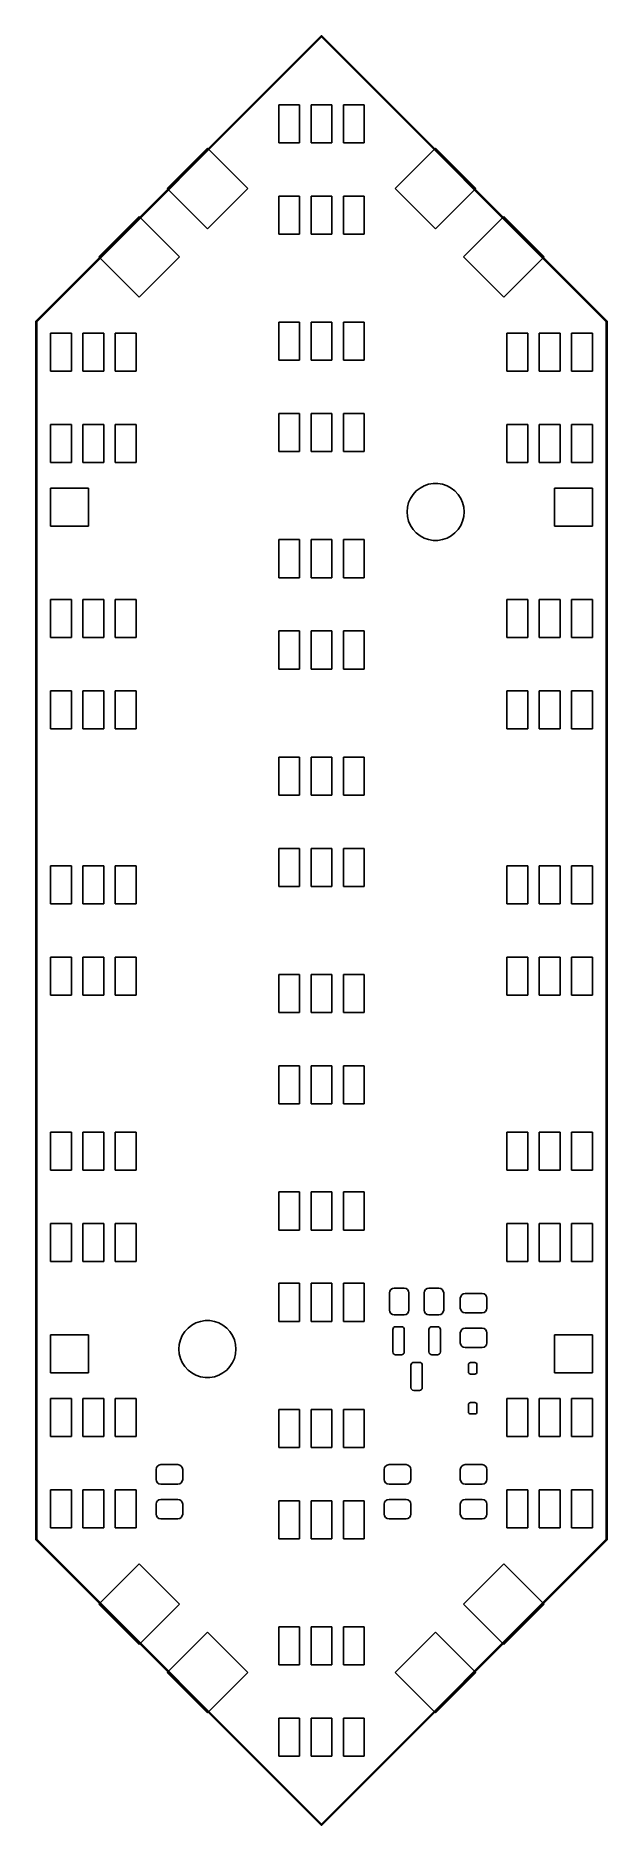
# Model space of a CAD drawing. Extents: x 25 to 55, y -134 to -40.
import ezdxf

# ---------------------------------------------------------------- set-up
doc = ezdxf.new("R2010")
doc.units = 0
doc.layers.add('BLACK', color=7, linetype='CONTINUOUS')

msp = doc.modelspace()

# ---------------------------------------------------------------- linework, layer by layer
at = {"layer": 'BLACK', "linetype": 'CONTINUOUS'}
for p, q in [((24.9823, -54.9823), (39.9823, -39.9823)), ((40, -40.0354), (25.025, -55.0104)), ((39.9823, -39.9823), (40, -39.975)), ((39.9823, -39.9823), (39.9823, -39.9823)), ((39.9823, -39.9823), (39.9823, -39.9823)), ((40, -39.975), (40.0177, -39.9823)), ((54.975, -55.0104), (40, -40.0354)), ((40.0177, -39.9823), (55.0177, -54.9823)), ((37.75, -45.6), (37.75, -43.6)), ((37.75, -43.6), (38.85, -43.6)), ((38.85, -43.6), (38.85, -45.6)), ((39.45, -45.6), (39.45, -43.6)), ((39.45, -43.6), (40.55, -43.6)), ((40.55, -43.6), (40.55, -45.6)), ((41.15, -45.6), (41.15, -43.6)), ((41.15, -43.6), (42.25, -43.6)), ((42.25, -43.6), (42.25, -45.6)), ((31.8787, -48), (34, -45.8787)), ((34, -45.8787), (36.1213, -48)), ((38.85, -45.6), (37.75, -45.6)), ((40.55, -45.6), (39.45, -45.6)), ((42.25, -45.6), (41.15, -45.6)), ((43.8787, -48), (46, -45.8787)), ((46, -45.8787), (48.1213, -48)), ((34, -50.1213), (31.8787, -48)), ((36.1213, -48), (34, -50.1213)), ((37.75, -50.4), (37.75, -48.4)), ((37.75, -48.4), (38.85, -48.4)), ((38.85, -48.4), (38.85, -50.4)), ((39.45, -50.4), (39.45, -48.4)), ((39.45, -48.4), (40.55, -48.4)), ((40.55, -48.4), (40.55, -50.4)), ((41.15, -50.4), (41.15, -48.4)), ((41.15, -48.4), (42.25, -48.4)), ((42.25, -48.4), (42.25, -50.4)), ((46, -50.1213), (43.8787, -48)), ((48.1213, -48), (46, -50.1213)), ((28.2866, -51.5921), (30.4079, -49.4708)), ((30.4079, -49.4708), (32.5292, -51.5921)), ((47.4708, -51.5921), (49.5921, -49.4708)), ((49.5921, -49.4708), (51.7134, -51.5921)), ((38.85, -50.4), (37.75, -50.4)), ((40.55, -50.4), (39.45, -50.4)), ((42.25, -50.4), (41.15, -50.4)), ((30.4079, -53.7134), (28.2866, -51.5921)), ((32.5292, -51.5921), (30.4079, -53.7134)), ((49.5921, -53.7134), (47.4708, -51.5921)), ((51.7134, -51.5921), (49.5921, -53.7134)), ((24.975, -55), (24.9823, -54.9823)), ((24.975, -119), (24.975, -55)), ((24.9823, -54.9823), (24.9823, -54.9823)), ((25.025, -55.0104), (25.025, -118.99)), ((37.75, -57.0286), (37.75, -55.0286)), ((37.75, -55.0286), (38.85, -55.0286)), ((38.85, -55.0286), (38.85, -57.0286)), ((39.45, -57.0286), (39.45, -55.0286)), ((39.45, -55.0286), (40.55, -55.0286)), ((40.55, -55.0286), (40.55, -57.0286)), ((41.15, -57.0286), (41.15, -55.0286)), ((41.15, -55.0286), (42.25, -55.0286)), ((42.25, -55.0286), (42.25, -57.0286)), ((54.975, -118.99), (54.975, -55.0104)), ((55.0177, -54.9823), (55.0177, -54.9823)), ((55.0177, -54.9823), (55.025, -55)), ((55.025, -55), (55.025, -119)), ((25.75, -57.6), (25.75, -55.6)), ((25.75, -55.6), (26.85, -55.6)), ((26.85, -55.6), (26.85, -57.6)), ((27.45, -57.6), (27.45, -55.6)), ((27.45, -55.6), (28.55, -55.6)), ((28.55, -55.6), (28.55, -57.6)), ((29.15, -57.6), (29.15, -55.6)), ((29.15, -55.6), (30.25, -55.6)), ((30.25, -55.6), (30.25, -57.6)), ((49.75, -57.6), (49.75, -55.6)), ((49.75, -55.6), (50.85, -55.6)), ((50.85, -55.6), (50.85, -57.6)), ((51.45, -57.6), (51.45, -55.6)), ((51.45, -55.6), (52.55, -55.6)), ((52.55, -55.6), (52.55, -57.6)), ((53.15, -57.6), (53.15, -55.6)), ((53.15, -55.6), (54.25, -55.6)), ((54.25, -55.6), (54.25, -57.6)), ((38.85, -57.0286), (37.75, -57.0286)), ((40.55, -57.0286), (39.45, -57.0286)), ((42.25, -57.0286), (41.15, -57.0286)), ((26.85, -57.6), (25.75, -57.6)), ((28.55, -57.6), (27.45, -57.6)), ((30.25, -57.6), (29.15, -57.6)), ((50.85, -57.6), (49.75, -57.6)), ((52.55, -57.6), (51.45, -57.6)), ((54.25, -57.6), (53.15, -57.6)), ((37.75, -61.8286), (37.75, -59.8286)), ((37.75, -59.8286), (38.85, -59.8286)), ((38.85, -59.8286), (38.85, -61.8286)), ((39.45, -61.8286), (39.45, -59.8286)), ((39.45, -59.8286), (40.55, -59.8286)), ((40.55, -59.8286), (40.55, -61.8286)), ((41.15, -61.8286), (41.15, -59.8286)), ((41.15, -59.8286), (42.25, -59.8286)), ((42.25, -59.8286), (42.25, -61.8286)), ((25.75, -62.4), (25.75, -60.4)), ((25.75, -60.4), (26.85, -60.4)), ((26.85, -60.4), (26.85, -62.4)), ((27.45, -62.4), (27.45, -60.4)), ((27.45, -60.4), (28.55, -60.4)), ((28.55, -60.4), (28.55, -62.4)), ((29.15, -62.4), (29.15, -60.4)), ((29.15, -60.4), (30.25, -60.4)), ((30.25, -60.4), (30.25, -62.4)), ((49.75, -62.4), (49.75, -60.4)), ((49.75, -60.4), (50.85, -60.4)), ((50.85, -60.4), (50.85, -62.4)), ((51.45, -62.4), (51.45, -60.4)), ((51.45, -60.4), (52.55, -60.4)), ((52.55, -60.4), (52.55, -62.4)), ((53.15, -62.4), (53.15, -60.4)), ((53.15, -60.4), (54.25, -60.4)), ((54.25, -60.4), (54.25, -62.4)), ((38.85, -61.8286), (37.75, -61.8286)), ((40.55, -61.8286), (39.45, -61.8286)), ((42.25, -61.8286), (41.15, -61.8286)), ((26.85, -62.4), (25.75, -62.4)), ((28.55, -62.4), (27.45, -62.4)), ((30.25, -62.4), (29.15, -62.4)), ((50.85, -62.4), (49.75, -62.4)), ((52.55, -62.4), (51.45, -62.4)), ((54.25, -62.4), (53.15, -62.4)), ((25.75, -65.75), (25.75, -63.75)), ((25.75, -63.75), (27.75, -63.75)), ((27.75, -63.75), (27.75, -65.75)), ((44.8163, -64.0787), (44.9841, -63.8964)), ((44.9841, -63.8964), (45.1796, -63.7442)), ((45.1796, -63.7442), (45.3975, -63.6263)), ((45.3975, -63.6263), (45.6318, -63.5459)), ((45.6318, -63.5459), (45.8761, -63.5051)), ((45.8761, -63.5051), (46.1239, -63.5051)), ((46.1239, -63.5051), (46.3682, -63.5459)), ((46.3682, -63.5459), (46.6025, -63.6263)), ((46.6025, -63.6263), (46.8204, -63.7442)), ((46.8204, -63.7442), (47.0159, -63.8964)), ((47.0159, -63.8964), (47.1837, -64.0787)), ((52.25, -65.75), (52.25, -63.75)), ((52.25, -63.75), (54.25, -63.75)), ((54.25, -63.75), (54.25, -65.75)), ((44.5, -65), (44.5205, -64.7531)), ((44.5205, -64.7531), (44.5813, -64.513)), ((44.5813, -64.513), (44.6808, -64.2861)), ((44.6808, -64.2861), (44.8163, -64.0787)), ((47.1837, -64.0787), (47.3192, -64.2861)), ((47.3192, -64.2861), (47.4187, -64.513)), ((47.4187, -64.513), (47.4795, -64.7531)), ((47.4795, -64.7531), (47.5, -65)), ((27.75, -65.75), (25.75, -65.75)), ((44.5205, -65.2469), (44.5, -65)), ((44.5813, -65.487), (44.5205, -65.2469)), ((44.6808, -65.7139), (44.5813, -65.487)), ((44.8163, -65.9213), (44.6808, -65.7139)), ((47.3192, -65.7139), (47.1837, -65.9213)), ((47.4187, -65.487), (47.3192, -65.7139)), ((47.4795, -65.2469), (47.4187, -65.487)), ((47.5, -65), (47.4795, -65.2469)), ((54.25, -65.75), (52.25, -65.75)), ((37.75, -68.4571), (37.75, -66.4571)), ((37.75, -66.4571), (38.85, -66.4571)), ((38.85, -66.4571), (38.85, -68.4571)), ((39.45, -68.4571), (39.45, -66.4571)), ((39.45, -66.4571), (40.55, -66.4571)), ((40.55, -66.4571), (40.55, -68.4571)), ((41.15, -68.4571), (41.15, -66.4571)), ((41.15, -66.4571), (42.25, -66.4571)), ((42.25, -66.4571), (42.25, -68.4571)), ((44.9841, -66.1036), (44.8163, -65.9213)), ((45.1796, -66.2557), (44.9841, -66.1036)), ((45.3975, -66.3737), (45.1796, -66.2557)), ((45.6318, -66.4541), (45.3975, -66.3737)), ((45.8761, -66.4949), (45.6318, -66.4541)), ((46.1239, -66.4949), (45.8761, -66.4949)), ((46.3682, -66.4541), (46.1239, -66.4949)), ((46.6025, -66.3737), (46.3682, -66.4541)), ((46.8204, -66.2557), (46.6025, -66.3737)), ((47.0159, -66.1036), (46.8204, -66.2557)), ((47.1837, -65.9213), (47.0159, -66.1036)), ((38.85, -68.4571), (37.75, -68.4571)), ((40.55, -68.4571), (39.45, -68.4571)), ((42.25, -68.4571), (41.15, -68.4571)), ((25.75, -71.6), (25.75, -69.6)), ((25.75, -69.6), (26.85, -69.6)), ((26.85, -69.6), (26.85, -71.6)), ((27.45, -71.6), (27.45, -69.6)), ((27.45, -69.6), (28.55, -69.6)), ((28.55, -69.6), (28.55, -71.6)), ((29.15, -71.6), (29.15, -69.6)), ((29.15, -69.6), (30.25, -69.6)), ((30.25, -69.6), (30.25, -71.6)), ((49.75, -71.6), (49.75, -69.6)), ((49.75, -69.6), (50.85, -69.6)), ((50.85, -69.6), (50.85, -71.6)), ((51.45, -71.6), (51.45, -69.6)), ((51.45, -69.6), (52.55, -69.6)), ((52.55, -69.6), (52.55, -71.6)), ((53.15, -71.6), (53.15, -69.6)), ((53.15, -69.6), (54.25, -69.6)), ((54.25, -69.6), (54.25, -71.6)), ((37.75, -73.2571), (37.75, -71.2571)), ((37.75, -71.2571), (38.85, -71.2571)), ((38.85, -71.2571), (38.85, -73.2571)), ((39.45, -73.2571), (39.45, -71.2571)), ((39.45, -71.2571), (40.55, -71.2571)), ((40.55, -71.2571), (40.55, -73.2571)), ((41.15, -73.2571), (41.15, -71.2571)), ((41.15, -71.2571), (42.25, -71.2571)), ((42.25, -71.2571), (42.25, -73.2571)), ((26.85, -71.6), (25.75, -71.6)), ((28.55, -71.6), (27.45, -71.6)), ((30.25, -71.6), (29.15, -71.6)), ((50.85, -71.6), (49.75, -71.6)), ((52.55, -71.6), (51.45, -71.6)), ((54.25, -71.6), (53.15, -71.6)), ((38.85, -73.2571), (37.75, -73.2571)), ((40.55, -73.2571), (39.45, -73.2571)), ((42.25, -73.2571), (41.15, -73.2571)), ((25.75, -76.4), (25.75, -74.4)), ((25.75, -74.4), (26.85, -74.4)), ((26.85, -74.4), (26.85, -76.4)), ((27.45, -76.4), (27.45, -74.4)), ((27.45, -74.4), (28.55, -74.4)), ((28.55, -74.4), (28.55, -76.4)), ((29.15, -76.4), (29.15, -74.4)), ((29.15, -74.4), (30.25, -74.4)), ((30.25, -74.4), (30.25, -76.4)), ((49.75, -76.4), (49.75, -74.4)), ((49.75, -74.4), (50.85, -74.4)), ((50.85, -74.4), (50.85, -76.4)), ((51.45, -76.4), (51.45, -74.4)), ((51.45, -74.4), (52.55, -74.4)), ((52.55, -74.4), (52.55, -76.4)), ((53.15, -76.4), (53.15, -74.4)), ((53.15, -74.4), (54.25, -74.4)), ((54.25, -74.4), (54.25, -76.4)), ((26.85, -76.4), (25.75, -76.4)), ((28.55, -76.4), (27.45, -76.4)), ((30.25, -76.4), (29.15, -76.4)), ((50.85, -76.4), (49.75, -76.4)), ((52.55, -76.4), (51.45, -76.4)), ((54.25, -76.4), (53.15, -76.4)), ((37.75, -79.8857), (37.75, -77.8857)), ((37.75, -77.8857), (38.85, -77.8857)), ((38.85, -77.8857), (38.85, -79.8857)), ((39.45, -79.8857), (39.45, -77.8857)), ((39.45, -77.8857), (40.55, -77.8857)), ((40.55, -77.8857), (40.55, -79.8857)), ((41.15, -79.8857), (41.15, -77.8857)), ((41.15, -77.8857), (42.25, -77.8857)), ((42.25, -77.8857), (42.25, -79.8857)), ((38.85, -79.8857), (37.75, -79.8857)), ((40.55, -79.8857), (39.45, -79.8857)), ((42.25, -79.8857), (41.15, -79.8857)), ((37.75, -84.6857), (37.75, -82.6857)), ((37.75, -82.6857), (38.85, -82.6857)), ((38.85, -82.6857), (38.85, -84.6857)), ((39.45, -84.6857), (39.45, -82.6857)), ((39.45, -82.6857), (40.55, -82.6857)), ((40.55, -82.6857), (40.55, -84.6857)), ((41.15, -84.6857), (41.15, -82.6857)), ((41.15, -82.6857), (42.25, -82.6857)), ((42.25, -82.6857), (42.25, -84.6857)), ((25.75, -85.6), (25.75, -83.6)), ((25.75, -83.6), (26.85, -83.6)), ((26.85, -83.6), (26.85, -85.6)), ((27.45, -85.6), (27.45, -83.6)), ((27.45, -83.6), (28.55, -83.6)), ((28.55, -83.6), (28.55, -85.6)), ((29.15, -85.6), (29.15, -83.6)), ((29.15, -83.6), (30.25, -83.6)), ((30.25, -83.6), (30.25, -85.6)), ((49.75, -85.6), (49.75, -83.6)), ((49.75, -83.6), (50.85, -83.6)), ((50.85, -83.6), (50.85, -85.6)), ((51.45, -85.6), (51.45, -83.6)), ((51.45, -83.6), (52.55, -83.6)), ((52.55, -83.6), (52.55, -85.6)), ((53.15, -85.6), (53.15, -83.6)), ((53.15, -83.6), (54.25, -83.6)), ((54.25, -83.6), (54.25, -85.6)), ((38.85, -84.6857), (37.75, -84.6857)), ((40.55, -84.6857), (39.45, -84.6857)), ((42.25, -84.6857), (41.15, -84.6857)), ((26.85, -85.6), (25.75, -85.6)), ((28.55, -85.6), (27.45, -85.6)), ((30.25, -85.6), (29.15, -85.6)), ((50.85, -85.6), (49.75, -85.6)), ((52.55, -85.6), (51.45, -85.6)), ((54.25, -85.6), (53.15, -85.6)), ((25.75, -90.4), (25.75, -88.4)), ((25.75, -88.4), (26.85, -88.4)), ((26.85, -88.4), (26.85, -90.4)), ((27.45, -90.4), (27.45, -88.4)), ((27.45, -88.4), (28.55, -88.4)), ((28.55, -88.4), (28.55, -90.4)), ((29.15, -90.4), (29.15, -88.4)), ((29.15, -88.4), (30.25, -88.4)), ((30.25, -88.4), (30.25, -90.4)), ((49.75, -90.4), (49.75, -88.4)), ((49.75, -88.4), (50.85, -88.4)), ((50.85, -88.4), (50.85, -90.4)), ((51.45, -90.4), (51.45, -88.4)), ((51.45, -88.4), (52.55, -88.4)), ((52.55, -88.4), (52.55, -90.4)), ((53.15, -90.4), (53.15, -88.4)), ((53.15, -88.4), (54.25, -88.4)), ((54.25, -88.4), (54.25, -90.4)), ((37.75, -91.3143), (37.75, -89.3143)), ((37.75, -89.3143), (38.85, -89.3143)), ((38.85, -89.3143), (38.85, -91.3143)), ((39.45, -91.3143), (39.45, -89.3143)), ((39.45, -89.3143), (40.55, -89.3143)), ((40.55, -89.3143), (40.55, -91.3143)), ((41.15, -91.3143), (41.15, -89.3143)), ((41.15, -89.3143), (42.25, -89.3143)), ((42.25, -89.3143), (42.25, -91.3143)), ((26.85, -90.4), (25.75, -90.4)), ((28.55, -90.4), (27.45, -90.4)), ((30.25, -90.4), (29.15, -90.4)), ((50.85, -90.4), (49.75, -90.4)), ((52.55, -90.4), (51.45, -90.4)), ((54.25, -90.4), (53.15, -90.4)), ((38.85, -91.3143), (37.75, -91.3143)), ((40.55, -91.3143), (39.45, -91.3143)), ((42.25, -91.3143), (41.15, -91.3143)), ((37.75, -96.1143), (37.75, -94.1143)), ((37.75, -94.1143), (38.85, -94.1143)), ((38.85, -94.1143), (38.85, -96.1143)), ((39.45, -96.1143), (39.45, -94.1143)), ((39.45, -94.1143), (40.55, -94.1143)), ((40.55, -94.1143), (40.55, -96.1143)), ((41.15, -96.1143), (41.15, -94.1143)), ((41.15, -94.1143), (42.25, -94.1143)), ((42.25, -94.1143), (42.25, -96.1143)), ((38.85, -96.1143), (37.75, -96.1143)), ((40.55, -96.1143), (39.45, -96.1143)), ((42.25, -96.1143), (41.15, -96.1143)), ((25.75, -99.6), (25.75, -97.6)), ((25.75, -97.6), (26.85, -97.6)), ((26.85, -97.6), (26.85, -99.6)), ((27.45, -99.6), (27.45, -97.6)), ((27.45, -97.6), (28.55, -97.6)), ((28.55, -97.6), (28.55, -99.6)), ((29.15, -99.6), (29.15, -97.6)), ((29.15, -97.6), (30.25, -97.6)), ((30.25, -97.6), (30.25, -99.6)), ((49.75, -99.6), (49.75, -97.6)), ((49.75, -97.6), (50.85, -97.6)), ((50.85, -97.6), (50.85, -99.6)), ((51.45, -99.6), (51.45, -97.6)), ((51.45, -97.6), (52.55, -97.6)), ((52.55, -97.6), (52.55, -99.6)), ((53.15, -99.6), (53.15, -97.6)), ((53.15, -97.6), (54.25, -97.6)), ((54.25, -97.6), (54.25, -99.6)), ((26.85, -99.6), (25.75, -99.6)), ((28.55, -99.6), (27.45, -99.6)), ((30.25, -99.6), (29.15, -99.6)), ((50.85, -99.6), (49.75, -99.6)), ((52.55, -99.6), (51.45, -99.6)), ((54.25, -99.6), (53.15, -99.6)), ((37.75, -102.743), (37.75, -100.743)), ((37.75, -100.743), (38.85, -100.743)), ((38.85, -100.743), (38.85, -102.743)), ((39.45, -102.743), (39.45, -100.743)), ((39.45, -100.743), (40.55, -100.743)), ((40.55, -100.743), (40.55, -102.743)), ((41.15, -102.743), (41.15, -100.743)), ((41.15, -100.743), (42.25, -100.743)), ((42.25, -100.743), (42.25, -102.743)), ((25.75, -104.4), (25.75, -102.4)), ((25.75, -102.4), (26.85, -102.4)), ((26.85, -102.4), (26.85, -104.4)), ((27.45, -104.4), (27.45, -102.4)), ((27.45, -102.4), (28.55, -102.4)), ((28.55, -102.4), (28.55, -104.4)), ((29.15, -104.4), (29.15, -102.4)), ((29.15, -102.4), (30.25, -102.4)), ((30.25, -102.4), (30.25, -104.4)), ((49.75, -104.4), (49.75, -102.4)), ((49.75, -102.4), (50.85, -102.4)), ((50.85, -102.4), (50.85, -104.4)), ((51.45, -104.4), (51.45, -102.4)), ((51.45, -102.4), (52.55, -102.4)), ((52.55, -102.4), (52.55, -104.4)), ((53.15, -104.4), (53.15, -102.4)), ((53.15, -102.4), (54.25, -102.4)), ((54.25, -102.4), (54.25, -104.4)), ((38.85, -102.743), (37.75, -102.743)), ((40.55, -102.743), (39.45, -102.743)), ((42.25, -102.743), (41.15, -102.743)), ((26.85, -104.4), (25.75, -104.4)), ((28.55, -104.4), (27.45, -104.4)), ((30.25, -104.4), (29.15, -104.4)), ((50.85, -104.4), (49.75, -104.4)), ((52.55, -104.4), (51.45, -104.4)), ((54.25, -104.4), (53.15, -104.4)), ((37.75, -107.543), (37.75, -105.543)), ((37.75, -105.543), (38.85, -105.543)), ((38.85, -105.543), (38.85, -107.543)), ((39.45, -107.543), (39.45, -105.543)), ((39.45, -105.543), (40.55, -105.543)), ((40.55, -105.543), (40.55, -107.543)), ((41.15, -107.543), (41.15, -105.543)), ((41.15, -105.543), (42.25, -105.543)), ((42.25, -105.543), (42.25, -107.543)), ((43.575, -106.05), (43.594, -105.954)), ((43.575, -106.95), (43.575, -106.05)), ((43.594, -105.954), (43.6482, -105.873)), ((43.6482, -105.873), (43.7293, -105.819)), ((43.7293, -105.819), (43.825, -105.8)), ((43.825, -105.8), (44.35, -105.8)), ((44.35, -105.8), (44.4457, -105.819)), ((44.4457, -105.819), (44.5268, -105.873)), ((44.5268, -105.873), (44.581, -105.954)), ((44.581, -105.954), (44.6, -106.05)), ((44.6, -106.05), (44.6, -106.95)), ((45.4, -106.05), (45.419, -105.954)), ((45.4, -106.95), (45.4, -106.05)), ((45.419, -105.954), (45.4732, -105.873)), ((45.4732, -105.873), (45.5543, -105.819)), ((45.5543, -105.819), (45.65, -105.8)), ((45.65, -105.8), (46.175, -105.8)), ((46.175, -105.8), (46.2707, -105.819)), ((46.2707, -105.819), (46.3518, -105.873)), ((46.3518, -105.873), (46.406, -105.954)), ((46.406, -105.954), (46.425, -106.05)), ((46.425, -106.05), (46.425, -106.95)), ((47.3, -106.325), (47.319, -106.229)), ((47.319, -106.229), (47.3732, -106.148)), ((47.3732, -106.148), (47.4543, -106.094)), ((47.4543, -106.094), (47.55, -106.075)), ((47.55, -106.075), (48.45, -106.075)), ((48.45, -106.075), (48.5457, -106.094)), ((48.5457, -106.094), (48.6268, -106.148)), ((48.6268, -106.148), (48.681, -106.229)), ((48.681, -106.229), (48.7, -106.325)), ((43.594, -107.046), (43.575, -106.95)), ((43.6482, -107.127), (43.594, -107.046)), ((43.7293, -107.181), (43.6482, -107.127)), ((43.825, -107.2), (43.7293, -107.181)), ((44.35, -107.2), (43.825, -107.2)), ((44.4457, -107.181), (44.35, -107.2)), ((44.5268, -107.127), (44.4457, -107.181)), ((44.581, -107.046), (44.5268, -107.127)), ((44.6, -106.95), (44.581, -107.046)), ((45.419, -107.046), (45.4, -106.95)), ((45.4732, -107.127), (45.419, -107.046)), ((45.5543, -107.181), (45.4732, -107.127)), ((45.65, -107.2), (45.5543, -107.181)), ((46.175, -107.2), (45.65, -107.2)), ((46.2707, -107.181), (46.175, -107.2)), ((46.3518, -107.127), (46.2707, -107.181)), ((46.406, -107.046), (46.3518, -107.127)), ((46.425, -106.95), (46.406, -107.046)), ((47.3, -106.85), (47.3, -106.325)), ((47.319, -106.946), (47.3, -106.85)), ((47.3732, -107.027), (47.319, -106.946)), ((47.4543, -107.081), (47.3732, -107.027)), ((47.55, -107.1), (47.4543, -107.081)), ((48.45, -107.1), (47.55, -107.1)), ((48.5457, -107.081), (48.45, -107.1)), ((48.6268, -107.027), (48.5457, -107.081)), ((48.681, -106.946), (48.6268, -107.027)), ((48.7, -106.85), (48.681, -106.946)), ((48.7, -106.325), (48.7, -106.85)), ((32.6808, -108.286), (32.8163, -108.079)), ((32.8163, -108.079), (32.9841, -107.896)), ((32.9841, -107.896), (33.1796, -107.744)), ((33.1796, -107.744), (33.3975, -107.626)), ((33.3975, -107.626), (33.6318, -107.546)), ((33.6318, -107.546), (33.8761, -107.505)), ((33.8761, -107.505), (34.1239, -107.505)), ((34.1239, -107.505), (34.3682, -107.546)), ((34.3682, -107.546), (34.6025, -107.626)), ((34.6025, -107.626), (34.8204, -107.744)), ((34.8204, -107.744), (35.0159, -107.896)), ((35.0159, -107.896), (35.1837, -108.079)), ((35.1837, -108.079), (35.3192, -108.286)), ((38.85, -107.543), (37.75, -107.543)), ((40.55, -107.543), (39.45, -107.543)), ((42.25, -107.543), (41.15, -107.543)), ((43.75, -107.975), (43.7614, -107.918)), ((43.75, -109.15), (43.75, -107.975)), ((43.7614, -107.918), (43.7939, -107.869)), ((43.7939, -107.869), (43.8426, -107.836)), ((43.8426, -107.836), (43.9, -107.825)), ((43.9, -107.825), (44.2, -107.825)), ((44.2, -107.825), (44.2574, -107.836)), ((44.2574, -107.836), (44.3061, -107.869)), ((44.3061, -107.869), (44.3386, -107.918)), ((44.3386, -107.918), (44.35, -107.975)), ((44.35, -107.975), (44.35, -109.15)), ((45.65, -107.975), (45.6614, -107.918)), ((45.65, -109.15), (45.65, -107.975)), ((45.6614, -107.918), (45.6939, -107.869)), ((45.6939, -107.869), (45.7426, -107.836)), ((45.7426, -107.836), (45.8, -107.825)), ((45.8, -107.825), (46.1, -107.825)), ((46.1, -107.825), (46.1574, -107.836)), ((46.1574, -107.836), (46.2061, -107.869)), ((46.2061, -107.869), (46.2386, -107.918)), ((46.2386, -107.918), (46.25, -107.975)), ((46.25, -107.975), (46.25, -109.15)), ((47.3, -108.15), (47.319, -108.054)), ((47.3, -108.675), (47.3, -108.15)), ((47.319, -108.054), (47.3732, -107.973)), ((47.3732, -107.973), (47.4543, -107.919)), ((47.4543, -107.919), (47.55, -107.9)), ((47.55, -107.9), (48.45, -107.9)), ((48.45, -107.9), (48.5457, -107.919)), ((48.5457, -107.919), (48.6268, -107.973)), ((48.6268, -107.973), (48.681, -108.054)), ((48.681, -108.054), (48.7, -108.15)), ((48.7, -108.15), (48.7, -108.675)), ((25.75, -110.25), (25.75, -108.25)), ((25.75, -108.25), (27.75, -108.25)), ((27.75, -108.25), (27.75, -110.25)), ((32.5, -109), (32.5205, -108.753)), ((32.5205, -109.247), (32.5, -109)), ((32.5205, -108.753), (32.5813, -108.513)), ((32.5813, -108.513), (32.6808, -108.286)), ((35.3192, -108.286), (35.4187, -108.513)), ((35.4187, -108.513), (35.4795, -108.753)), ((35.4795, -108.753), (35.5, -109)), ((35.5, -109), (35.4795, -109.247)), ((47.319, -108.771), (47.3, -108.675)), ((47.3732, -108.852), (47.319, -108.771)), ((47.4543, -108.906), (47.3732, -108.852)), ((47.55, -108.925), (47.4543, -108.906)), ((48.45, -108.925), (47.55, -108.925)), ((48.5457, -108.906), (48.45, -108.925)), ((48.6268, -108.852), (48.5457, -108.906)), ((48.681, -108.771), (48.6268, -108.852)), ((48.7, -108.675), (48.681, -108.771)), ((52.25, -110.25), (52.25, -108.25)), ((52.25, -108.25), (54.25, -108.25)), ((54.25, -108.25), (54.25, -110.25)), ((32.5813, -109.487), (32.5205, -109.247)), ((32.6808, -109.714), (32.5813, -109.487)), ((32.8163, -109.921), (32.6808, -109.714)), ((32.9841, -110.104), (32.8163, -109.921)), ((35.1837, -109.921), (35.0159, -110.104)), ((35.3192, -109.714), (35.1837, -109.921)), ((35.4187, -109.487), (35.3192, -109.714)), ((35.4795, -109.247), (35.4187, -109.487)), ((43.7614, -109.207), (43.75, -109.15)), ((43.7939, -109.256), (43.7614, -109.207)), ((43.8426, -109.289), (43.7939, -109.256)), ((43.9, -109.3), (43.8426, -109.289)), ((44.2, -109.3), (43.9, -109.3)), ((44.2574, -109.289), (44.2, -109.3)), ((44.3061, -109.256), (44.2574, -109.289)), ((44.3386, -109.207), (44.3061, -109.256)), ((44.35, -109.15), (44.3386, -109.207)), ((44.7, -109.85), (44.7114, -109.793)), ((44.7, -111.025), (44.7, -109.85)), ((44.7114, -109.793), (44.7439, -109.744)), ((44.7439, -109.744), (44.7926, -109.711)), ((44.7926, -109.711), (44.85, -109.7)), ((44.85, -109.7), (45.15, -109.7)), ((45.15, -109.7), (45.2074, -109.711)), ((45.2074, -109.711), (45.2561, -109.744)), ((45.2561, -109.744), (45.2886, -109.793)), ((45.2886, -109.793), (45.3, -109.85)), ((45.3, -109.85), (45.3, -111.025)), ((45.6614, -109.207), (45.65, -109.15)), ((45.6939, -109.256), (45.6614, -109.207)), ((45.7426, -109.289), (45.6939, -109.256)), ((45.8, -109.3), (45.7426, -109.289)), ((46.1, -109.3), (45.8, -109.3)), ((46.1574, -109.289), (46.1, -109.3)), ((46.2061, -109.256), (46.1574, -109.289)), ((46.2386, -109.207), (46.2061, -109.256)), ((46.25, -109.15), (46.2386, -109.207)), ((47.725, -109.825), (47.7336, -109.782)), ((47.725, -110.2), (47.725, -109.825)), ((47.7336, -109.782), (47.758, -109.745)), ((47.758, -109.745), (47.7944, -109.721)), ((47.7944, -109.721), (47.8375, -109.712)), ((47.8375, -109.712), (48.0625, -109.712)), ((48.0625, -109.712), (48.1056, -109.721)), ((48.1056, -109.721), (48.142, -109.745)), ((48.142, -109.745), (48.1664, -109.782)), ((48.1664, -109.782), (48.175, -109.825)), ((48.175, -109.825), (48.175, -110.2)), ((27.75, -110.25), (25.75, -110.25)), ((33.1796, -110.256), (32.9841, -110.104)), ((33.3975, -110.374), (33.1796, -110.256)), ((33.6318, -110.454), (33.3975, -110.374)), ((33.8761, -110.495), (33.6318, -110.454)), ((34.1239, -110.495), (33.8761, -110.495)), ((34.3682, -110.454), (34.1239, -110.495)), ((34.6025, -110.374), (34.3682, -110.454)), ((34.8204, -110.256), (34.6025, -110.374)), ((35.0159, -110.104), (34.8204, -110.256)), ((47.7336, -110.243), (47.725, -110.2)), ((47.758, -110.28), (47.7336, -110.243)), ((47.7944, -110.304), (47.758, -110.28)), ((47.8375, -110.312), (47.7944, -110.304)), ((48.0625, -110.312), (47.8375, -110.312)), ((48.1056, -110.304), (48.0625, -110.312)), ((48.142, -110.28), (48.1056, -110.304)), ((48.1664, -110.243), (48.142, -110.28)), ((48.175, -110.2), (48.1664, -110.243)), ((54.25, -110.25), (52.25, -110.25)), ((25.75, -113.6), (25.75, -111.6)), ((25.75, -111.6), (26.85, -111.6)), ((26.85, -111.6), (26.85, -113.6)), ((27.45, -113.6), (27.45, -111.6)), ((27.45, -111.6), (28.55, -111.6)), ((28.55, -111.6), (28.55, -113.6)), ((29.15, -113.6), (29.15, -111.6)), ((29.15, -111.6), (30.25, -111.6)), ((30.25, -111.6), (30.25, -113.6)), ((44.7114, -111.082), (44.7, -111.025)), ((44.7439, -111.131), (44.7114, -111.082)), ((44.7926, -111.164), (44.7439, -111.131)), ((44.85, -111.175), (44.7926, -111.164)), ((45.15, -111.175), (44.85, -111.175)), ((45.2074, -111.164), (45.15, -111.175)), ((45.2561, -111.131), (45.2074, -111.164)), ((45.2886, -111.082), (45.2561, -111.131)), ((45.3, -111.025), (45.2886, -111.082)), ((47.725, -111.925), (47.7336, -111.882)), ((47.7336, -111.882), (47.758, -111.845)), ((47.758, -111.845), (47.7944, -111.821)), ((47.7944, -111.821), (47.8375, -111.812)), ((47.8375, -111.812), (48.0625, -111.812)), ((48.0625, -111.812), (48.1056, -111.821)), ((48.1056, -111.821), (48.142, -111.845)), ((48.142, -111.845), (48.1664, -111.882)), ((48.1664, -111.882), (48.175, -111.925)), ((49.75, -113.6), (49.75, -111.6)), ((49.75, -111.6), (50.85, -111.6)), ((50.85, -111.6), (50.85, -113.6)), ((51.45, -113.6), (51.45, -111.6)), ((51.45, -111.6), (52.55, -111.6)), ((52.55, -111.6), (52.55, -113.6)), ((53.15, -113.6), (53.15, -111.6)), ((53.15, -111.6), (54.25, -111.6)), ((54.25, -111.6), (54.25, -113.6)), ((37.75, -114.171), (37.75, -112.171)), ((37.75, -112.171), (38.85, -112.171)), ((38.85, -112.171), (38.85, -114.171)), ((39.45, -114.171), (39.45, -112.171)), ((39.45, -112.171), (40.55, -112.171)), ((40.55, -112.171), (40.55, -114.171)), ((41.15, -114.171), (41.15, -112.171)), ((41.15, -112.171), (42.25, -112.171)), ((42.25, -112.171), (42.25, -114.171)), ((47.725, -112.3), (47.725, -111.925)), ((47.7336, -112.343), (47.725, -112.3)), ((47.758, -112.38), (47.7336, -112.343)), ((47.7944, -112.404), (47.758, -112.38)), ((47.8375, -112.412), (47.7944, -112.404)), ((48.0625, -112.412), (47.8375, -112.412)), ((48.1056, -112.404), (48.0625, -112.412)), ((48.142, -112.38), (48.1056, -112.404)), ((48.1664, -112.343), (48.142, -112.38)), ((48.175, -112.3), (48.1664, -112.343)), ((48.175, -111.925), (48.175, -112.3)), ((26.85, -113.6), (25.75, -113.6)), ((28.55, -113.6), (27.45, -113.6)), ((30.25, -113.6), (29.15, -113.6)), ((50.85, -113.6), (49.75, -113.6)), ((52.55, -113.6), (51.45, -113.6)), ((54.25, -113.6), (53.15, -113.6)), ((38.85, -114.171), (37.75, -114.171)), ((40.55, -114.171), (39.45, -114.171)), ((42.25, -114.171), (41.15, -114.171)), ((31.3, -115.325), (31.319, -115.229)), ((31.3, -115.85), (31.3, -115.325)), ((31.319, -115.229), (31.3732, -115.148)), ((31.3732, -115.148), (31.4543, -115.094)), ((31.4543, -115.094), (31.55, -115.075)), ((31.55, -115.075), (32.45, -115.075)), ((32.45, -115.075), (32.5457, -115.094)), ((32.5457, -115.094), (32.6268, -115.148)), ((32.6268, -115.148), (32.681, -115.229)), ((32.681, -115.229), (32.7, -115.325)), ((32.7, -115.325), (32.7, -115.85)), ((43.3, -115.325), (43.319, -115.229)), ((43.3, -115.85), (43.3, -115.325)), ((43.319, -115.229), (43.3732, -115.148)), ((43.3732, -115.148), (43.4543, -115.094)), ((43.4543, -115.094), (43.55, -115.075)), ((43.55, -115.075), (44.45, -115.075)), ((44.45, -115.075), (44.5457, -115.094)), ((44.5457, -115.094), (44.6268, -115.148)), ((44.6268, -115.148), (44.681, -115.229)), ((44.681, -115.229), (44.7, -115.325)), ((44.7, -115.325), (44.7, -115.85)), ((47.3, -115.325), (47.319, -115.229)), ((47.3, -115.85), (47.3, -115.325)), ((47.319, -115.229), (47.3732, -115.148)), ((47.3732, -115.148), (47.4543, -115.094)), ((47.4543, -115.094), (47.55, -115.075)), ((47.55, -115.075), (48.45, -115.075)), ((48.45, -115.075), (48.5457, -115.094)), ((48.5457, -115.094), (48.6268, -115.148)), ((48.6268, -115.148), (48.681, -115.229)), ((48.681, -115.229), (48.7, -115.325)), ((48.7, -115.325), (48.7, -115.85)), ((25.75, -118.4), (25.75, -116.4)), ((25.75, -116.4), (26.85, -116.4)), ((26.85, -116.4), (26.85, -118.4)), ((27.45, -118.4), (27.45, -116.4)), ((27.45, -116.4), (28.55, -116.4)), ((28.55, -116.4), (28.55, -118.4)), ((29.15, -118.4), (29.15, -116.4)), ((29.15, -116.4), (30.25, -116.4)), ((30.25, -116.4), (30.25, -118.4)), ((31.319, -115.946), (31.3, -115.85)), ((31.3732, -116.027), (31.319, -115.946)), ((31.4543, -116.081), (31.3732, -116.027)), ((31.55, -116.1), (31.4543, -116.081)), ((32.45, -116.1), (31.55, -116.1)), ((32.5457, -116.081), (32.45, -116.1)), ((32.6268, -116.027), (32.5457, -116.081)), ((32.681, -115.946), (32.6268, -116.027)), ((32.7, -115.85), (32.681, -115.946)), ((43.319, -115.946), (43.3, -115.85)), ((43.3732, -116.027), (43.319, -115.946)), ((43.4543, -116.081), (43.3732, -116.027)), ((43.55, -116.1), (43.4543, -116.081)), ((44.45, -116.1), (43.55, -116.1)), ((44.5457, -116.081), (44.45, -116.1)), ((44.6268, -116.027), (44.5457, -116.081)), ((44.681, -115.946), (44.6268, -116.027)), ((44.7, -115.85), (44.681, -115.946)), ((47.319, -115.946), (47.3, -115.85)), ((47.3732, -116.027), (47.319, -115.946)), ((47.4543, -116.081), (47.3732, -116.027)), ((47.55, -116.1), (47.4543, -116.081)), ((48.45, -116.1), (47.55, -116.1)), ((48.5457, -116.081), (48.45, -116.1)), ((48.6268, -116.027), (48.5457, -116.081)), ((48.681, -115.946), (48.6268, -116.027)), ((48.7, -115.85), (48.681, -115.946)), ((49.75, -118.4), (49.75, -116.4)), ((49.75, -116.4), (50.85, -116.4)), ((50.85, -116.4), (50.85, -118.4)), ((51.45, -118.4), (51.45, -116.4)), ((51.45, -116.4), (52.55, -116.4)), ((52.55, -116.4), (52.55, -118.4)), ((53.15, -118.4), (53.15, -116.4)), ((53.15, -116.4), (54.25, -116.4)), ((54.25, -116.4), (54.25, -118.4)), ((31.3, -117.15), (31.319, -117.054)), ((31.3, -117.675), (31.3, -117.15)), ((31.319, -117.054), (31.3732, -116.973)), ((31.3732, -116.973), (31.4543, -116.919)), ((31.4543, -116.919), (31.55, -116.9)), ((31.55, -116.9), (32.45, -116.9)), ((32.45, -116.9), (32.5457, -116.919)), ((32.5457, -116.919), (32.6268, -116.973)), ((32.6268, -116.973), (32.681, -117.054)), ((32.681, -117.054), (32.7, -117.15)), ((32.7, -117.15), (32.7, -117.675)), ((37.75, -118.971), (37.75, -116.971)), ((37.75, -116.971), (38.85, -116.971)), ((38.85, -116.971), (38.85, -118.971)), ((39.45, -118.971), (39.45, -116.971)), ((39.45, -116.971), (40.55, -116.971)), ((40.55, -116.971), (40.55, -118.971)), ((41.15, -118.971), (41.15, -116.971)), ((41.15, -116.971), (42.25, -116.971)), ((42.25, -116.971), (42.25, -118.971)), ((43.3, -117.15), (43.319, -117.054)), ((43.3, -117.675), (43.3, -117.15)), ((43.319, -117.054), (43.3732, -116.973)), ((43.3732, -116.973), (43.4543, -116.919)), ((43.4543, -116.919), (43.55, -116.9)), ((43.55, -116.9), (44.45, -116.9)), ((44.45, -116.9), (44.5457, -116.919)), ((44.5457, -116.919), (44.6268, -116.973)), ((44.6268, -116.973), (44.681, -117.054)), ((44.681, -117.054), (44.7, -117.15)), ((44.7, -117.15), (44.7, -117.675)), ((47.3, -117.15), (47.319, -117.054)), ((47.3, -117.675), (47.3, -117.15)), ((47.319, -117.054), (47.3732, -116.973)), ((47.3732, -116.973), (47.4543, -116.919)), ((47.4543, -116.919), (47.55, -116.9)), ((47.55, -116.9), (48.45, -116.9)), ((48.45, -116.9), (48.5457, -116.919)), ((48.5457, -116.919), (48.6268, -116.973)), ((48.6268, -116.973), (48.681, -117.054)), ((48.681, -117.054), (48.7, -117.15)), ((48.7, -117.15), (48.7, -117.675)), ((26.85, -118.4), (25.75, -118.4)), ((28.55, -118.4), (27.45, -118.4)), ((30.25, -118.4), (29.15, -118.4)), ((31.319, -117.771), (31.3, -117.675)), ((31.3732, -117.852), (31.319, -117.771)), ((31.4543, -117.906), (31.3732, -117.852)), ((31.55, -117.925), (31.4543, -117.906)), ((32.45, -117.925), (31.55, -117.925)), ((32.5457, -117.906), (32.45, -117.925)), ((32.6268, -117.852), (32.5457, -117.906)), ((32.681, -117.771), (32.6268, -117.852)), ((32.7, -117.675), (32.681, -117.771)), ((43.319, -117.771), (43.3, -117.675)), ((43.3732, -117.852), (43.319, -117.771)), ((43.4543, -117.906), (43.3732, -117.852)), ((43.55, -117.925), (43.4543, -117.906)), ((44.45, -117.925), (43.55, -117.925)), ((44.5457, -117.906), (44.45, -117.925)), ((44.6268, -117.852), (44.5457, -117.906)), ((44.681, -117.771), (44.6268, -117.852)), ((44.7, -117.675), (44.681, -117.771)), ((47.319, -117.771), (47.3, -117.675)), ((47.3732, -117.852), (47.319, -117.771)), ((47.4543, -117.906), (47.3732, -117.852)), ((47.55, -117.925), (47.4543, -117.906)), ((48.45, -117.925), (47.55, -117.925)), ((48.5457, -117.906), (48.45, -117.925)), ((48.6268, -117.852), (48.5457, -117.906)), ((48.681, -117.771), (48.6268, -117.852)), ((48.7, -117.675), (48.681, -117.771)), ((50.85, -118.4), (49.75, -118.4)), ((52.55, -118.4), (51.45, -118.4)), ((54.25, -118.4), (53.15, -118.4)), ((24.9823, -119.018), (24.975, -119)), ((39.9823, -134.018), (24.9823, -119.018)), ((25.025, -118.99), (40, -133.965)), ((38.85, -118.971), (37.75, -118.971)), ((40.55, -118.971), (39.45, -118.971)), ((40, -133.965), (54.975, -118.99)), ((55.0177, -119.018), (40.0177, -134.018)), ((42.25, -118.971), (41.15, -118.971)), ((55.025, -119), (55.0177, -119.018)), ((55.0177, -119.018), (55.0177, -119.018)), ((28.2866, -122.408), (30.4079, -120.287)), ((30.4079, -120.287), (32.5292, -122.408)), ((47.4708, -122.408), (49.5921, -120.287)), ((49.5921, -120.287), (51.7134, -122.408)), ((30.4079, -124.529), (28.2866, -122.408)), ((32.5292, -122.408), (30.4079, -124.529)), ((49.5921, -124.529), (47.4708, -122.408)), ((51.7134, -122.408), (49.5921, -124.529)), ((31.8787, -126), (34, -123.879)), ((34, -123.879), (36.1213, -126)), ((37.75, -125.6), (37.75, -123.6)), ((37.75, -123.6), (38.85, -123.6)), ((38.85, -123.6), (38.85, -125.6)), ((39.45, -125.6), (39.45, -123.6)), ((39.45, -123.6), (40.55, -123.6)), ((40.55, -123.6), (40.55, -125.6)), ((41.15, -125.6), (41.15, -123.6)), ((41.15, -123.6), (42.25, -123.6)), ((42.25, -123.6), (42.25, -125.6)), ((43.8787, -126), (46, -123.879)), ((46, -123.879), (48.1213, -126)), ((34, -128.121), (31.8787, -126)), ((36.1213, -126), (34, -128.121)), ((38.85, -125.6), (37.75, -125.6)), ((40.55, -125.6), (39.45, -125.6)), ((42.25, -125.6), (41.15, -125.6)), ((46, -128.121), (43.8787, -126)), ((48.1213, -126), (46, -128.121)), ((37.75, -130.4), (37.75, -128.4)), ((37.75, -128.4), (38.85, -128.4)), ((38.85, -128.4), (38.85, -130.4)), ((39.45, -130.4), (39.45, -128.4)), ((39.45, -128.4), (40.55, -128.4)), ((40.55, -128.4), (40.55, -130.4)), ((41.15, -130.4), (41.15, -128.4)), ((41.15, -128.4), (42.25, -128.4)), ((42.25, -128.4), (42.25, -130.4)), ((38.85, -130.4), (37.75, -130.4)), ((40.55, -130.4), (39.45, -130.4)), ((42.25, -130.4), (41.15, -130.4)), ((40, -134.025), (39.9823, -134.018)), ((39.9823, -134.018), (39.9823, -134.018)), ((40.0177, -134.018), (40, -134.025))]:
    msp.add_line(p, q, dxfattribs=at)

doc.saveas('drawing.dxf')
